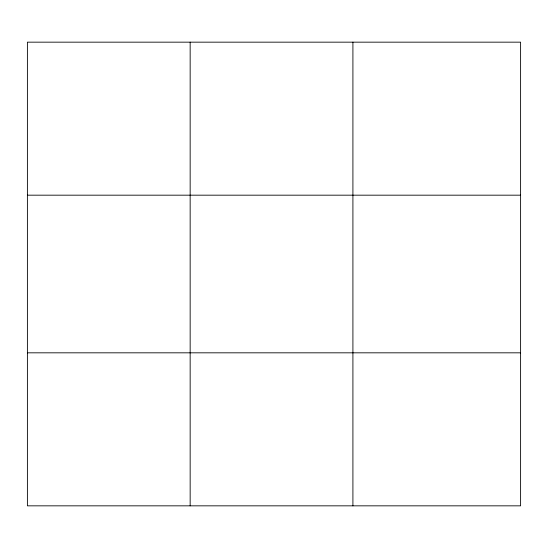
<?xml version="1.0" encoding="UTF-8"?>
<svg xmlns="http://www.w3.org/2000/svg" width="548" height="548" viewBox="0 0 548 548"><rect width="100%" height="100%" fill="white"/><g stroke="black" fill="none" stroke-linecap="round" stroke-linejoin="round"><path stroke-width="0.82" d="M190.156 42.162L190.156 505.838M352.912 42.162L352.912 505.838M520.6 195.177L520.6 42.162L27.4 42.162L27.4 505.838L520.6 505.838L520.6 195.177L27.4 195.177M27.4 352.823L520.6 352.823"/></g></svg>
